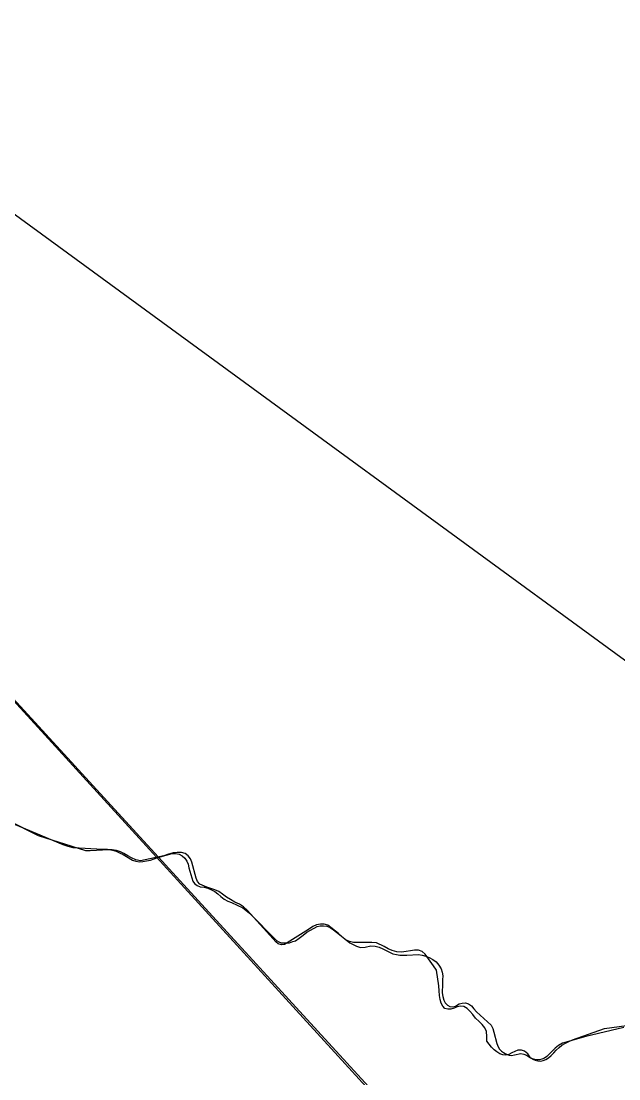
# Model space of a CAD drawing. Extents: x 533996 to 558759, y 1823984 to 1869097.
# Drawn here: x 540857 to 543112, y 1849236 to 1853228 of the extents above; entities that cross this region are included whole.
import ezdxf

# ---------------------------------------------------------------- set-up
doc = ezdxf.new("R2010")
doc.units = 0
for name, color, linetype in [('Default', 7, 'Continuous'), ('Unknown Line Type', 7, 'Continuous'), ('Unknown Point Feature', 7, 'Continuous')]:
    doc.layers.add(name, color=color, linetype=linetype)

# ---------------------------------------------------------------- blocks, each defined once
blk = doc.blocks.new('POINT_DISPLAY')
at = {"layer": 'Default'}
blk.add_line((0, 0), (0, 0), dxfattribs=at)

msp = doc.modelspace()

# ---------------------------------------------------------------- linework, layer by layer
at = {"layer": 'Unknown Line Type'}
for points in [[(536144.3, 1855925), (550089.9, 1845735.2)], [(539005.1, 1852659.7), (551571.7, 1838939.3)], [(551357.7, 1839129.4), (539007.3, 1852656.4)], [(540688.3, 1850271.2), (540921.2, 1850154.1), (541098.8, 1850097.7), (541117.5, 1850098.1), (541187.5, 1850100.9), (541201.8, 1850098.9), (541215.2, 1850095), (541228.3, 1850089.5), (541241.2, 1850082.2), (541253.6, 1850074.5), (541277.4, 1850061.1), (541290, 1850057), (541303, 1850055.1), (541316.3, 1850055.6), (541330.2, 1850058.1), (541344.4, 1850061.2), (541358.9, 1850065.8), (541373, 1850070.9), (541426.7, 1850086.6), (541439.6, 1850086.6), (541452.4, 1850083.9), (541464.2, 1850077.8), (541474.6, 1850068.7), (541482.4, 1850058), (541487.1, 1850045.6), (541489.9, 1850031.9), (541504.1, 1849981.8), (541511.3, 1849972.6), (541521.2, 1849966.1), (541532.7, 1849961.1), (541547.1, 1849959), (541561.3, 1849955.2), (541574.9, 1849949.8), (541587.4, 1849942.7), (541598.8, 1849934.1), (541610.6, 1849923.5), (541622.8, 1849914.4), (541636.1, 1849906.7), (541650.3, 1849900.9), (541693.3, 1849881.6), (541706.4, 1849871.8), (541718.4, 1849860.6), (541820.5, 1849758.5), (541829.2, 1849753.5), (541838.4, 1849749.7), (541869.5, 1849749.4), (541881.4, 1849754), (541891.6, 1849756.6), (541905.9, 1849766.7), (541920.9, 1849778.1), (541935.1, 1849789.7), (541973.3, 1849811.2), (541985.2, 1849813.4), (541997.4, 1849813.7), (542010, 1849812), (542022.5, 1849806.5), (542035, 1849798.4), (542047.2, 1849788.9), (542096.5, 1849749.7), (542122.9, 1849736.1), (542137.4, 1849731.9), (542155.5, 1849732.8), (542176.8, 1849737.9), (542192.8, 1849736.5), (542208.1, 1849733), (542221.4, 1849726.7), (542234.5, 1849720.3), (542260, 1849708.3), (542273, 1849704.6), (542286.1, 1849702.7), (542312.8, 1849703.3), (542356.6, 1849705.4), (542370.2, 1849702.8), (542383.6, 1849698.9), (542397, 1849693.3), (542410, 1849685.9), (542422.6, 1849677.4), (542433.2, 1849664.8), (542441.8, 1849651.6), (542445.8, 1849638.3), (542447.6, 1849624.4), (542447.4, 1849609.3), (542446.6, 1849593.3), (542445.4, 1849560.8), (542447.6, 1849546.4), (542451.3, 1849533.1), (542457.3, 1849522.5), (542465.5, 1849514.6), (542474.1, 1849508.8), (542484.6, 1849507.9), (542495.6, 1849510.4), (542510, 1849519.5), (542521.2, 1849521.8), (542533.4, 1849522.4), (542545.6, 1849518.5), (542556.2, 1849511), (542565.2, 1849500.2), (542575, 1849489), (542630.5, 1849438), (542636.7, 1849426), (542640.7, 1849412.2), (542651.6, 1849369.3), (542656.5, 1849357.3), (542662.3, 1849347.7), (542669.3, 1849340.8), (542676.5, 1849335.3), (542683.7, 1849331.2), (542690.8, 1849327.8), (542699, 1849325.5), (542707.7, 1849324.4), (542718.2, 1849327.1), (542742, 1849331.8), (542753.5, 1849329.3), (542763.5, 1849325.6), (542771.9, 1849320.2), (542779.4, 1849314.7), (542787.4, 1849309.8), (542796.4, 1849306), (542806.1, 1849303.6), (542816.2, 1849302.8), (542826.7, 1849304.7), (542837, 1849309.1), (542847.3, 1849315), (542857.3, 1849323.7), (542866.9, 1849334), (542876.4, 1849344.2), (542886.6, 1849353.8), (542897.9, 1849362.5), (542910.9, 1849370.2), (542924.3, 1849376.9), (542938.1, 1849382.7), (543058.5, 1849426.1), (543168.9, 1849441.1)], [(543131.3, 1849429.1), (542987.5, 1849396.1), (542899.8, 1849370), (542884.9, 1849361.6), (542872.1, 1849351.9), (542861, 1849341), (542850.7, 1849329.8), (542840.9, 1849320.6), (542831.4, 1849313.6), (542822, 1849309.9), (542812.7, 1849308.1), (542803.6, 1849307.8), (542795.1, 1849308.9), (542786.8, 1849311.7), (542779, 1849315.8), (542768.4, 1849330.2), (542756.8, 1849340), (542744.6, 1849343.9), (542731.8, 1849343.9), (542719.8, 1849339.5), (542708.9, 1849333.5), (542697.5, 1849328), (542685.6, 1849325.6), (542674, 1849326.2), (542662.8, 1849330.3), (542651.8, 1849337.6), (542641.3, 1849346), (542631.3, 1849355.4), (542613.8, 1849378), (542614.6, 1849396.2), (542613.3, 1849414), (542606.3, 1849427.9), (542596.7, 1849441.1), (542584.7, 1849452.5), (542572, 1849465.2), (542560.9, 1849478.6), (542550.2, 1849491.2), (542539.5, 1849501.9), (542527.9, 1849508.6), (542515, 1849510.2), (542502.2, 1849507.1), (542490.4, 1849502.6), (542478.4, 1849499), (542466.8, 1849498.6), (542456.2, 1849502), (542447.8, 1849509.9), (542442.2, 1849521.3), (542438.2, 1849535.2), (542435.7, 1849551), (542434.4, 1849568.7), (542433.4, 1849587.4), (542423.6, 1849645.7), (542413.3, 1849662.2), (542381.2, 1849706.1), (542369.6, 1849715.9), (542356.6, 1849721.6), (542341.2, 1849721.7), (542325.6, 1849719.3), (542309.6, 1849716.2), (542292.5, 1849714.3), (542275, 1849715.7), (542257.2, 1849719.8), (542241.3, 1849726.6), (542226.9, 1849736), (542197.3, 1849749.3), (542180.5, 1849750.1), (542111, 1849750.9), (542095.3, 1849754.7), (542080.3, 1849760.1), (542054.7, 1849784.8), (542014.3, 1849815.4), (542000.3, 1849819.4), (541986.2, 1849820), (541971.9, 1849817), (541957.5, 1849810.4), (541944.4, 1849802.1), (541931.1, 1849792.7), (541851.1, 1849742.6), (541838.6, 1849741.6), (541826.9, 1849745.1), (541817.4, 1849753.5), (541808.2, 1849763.9), (541709.8, 1849872.7), (541695.7, 1849884.9), (541680.3, 1849895.6), (541662.7, 1849903.2), (541646.7, 1849912.2), (541631.1, 1849921.3), (541616.8, 1849932.7), (541602.5, 1849942.6), (541587.6, 1849949.6), (541572.4, 1849954.6), (541557, 1849959.2), (541530.6, 1849970.9), (541521.8, 1849980.6), (541516.7, 1849993.2), (541501.2, 1850053.4), (541495.2, 1850066.8), (541486.7, 1850078), (541475.2, 1850085.9), (541461.8, 1850090.1), (541445.8, 1850090.2), (541430, 1850089), (541413.1, 1850084.2), (541395.5, 1850077.7), (541306.4, 1850058.3), (541289.1, 1850062.5), (541273.3, 1850069.6), (541258.8, 1850078), (541244.7, 1850086), (541231, 1850093.3), (541216.5, 1850098), (541200.3, 1850100.7), (541182.8, 1850101.8), (541164.7, 1850101.8), (541052.8, 1850107.4), (541034, 1850112.5), (541015, 1850118.9), (540810.9, 1850205)]]:
    msp.add_lwpolyline(points, dxfattribs=at)

# ---------------------------------------------------------------- block references
at = {"layer": 'Unknown Point Feature', "xscale": 0.1, "yscale": 0.10000000000000002}
for p in [(540921.2, 1850154.1), (541015, 1850118.9), (541034, 1850112.5), (541052.8, 1850107.4), (541098.8, 1850097.7), (541117.5, 1850098.1), (541164.7, 1850101.8), (541182.8, 1850101.8), (541187.5, 1850100.9), (541200.3, 1850100.7), (541201.8, 1850098.9), (541215.2, 1850095), (541216.5, 1850098), (541228.3, 1850089.5), (541231, 1850093.3), (541241.2, 1850082.2), (541244.7, 1850086), (541253.6, 1850074.5), (541258.8, 1850078), (541273.3, 1850069.6), (541373, 1850070.9), (541395.5, 1850077.7), (541413.1, 1850084.2), (541426.7, 1850086.6), (541430, 1850089), (541439.6, 1850086.6), (541445.8, 1850090.2), (541452.4, 1850083.9), (541461.8, 1850090.1), (541464.2, 1850077.8), (541474.6, 1850068.7), (541475.2, 1850085.9), (541486.7, 1850078), (541277.4, 1850061.1), (541289.1, 1850062.5), (541290, 1850057), (541303, 1850055.1), (541306.4, 1850058.3), (541316.3, 1850055.6), (541330.2, 1850058.1), (541344.4, 1850061.2), (541358.9, 1850065.8), (541482.4, 1850058), (541487.1, 1850045.6), (541489.9, 1850031.9), (541495.2, 1850066.8), (541501.2, 1850053.4), (541516.7, 1849993.2), (541504.1, 1849981.8), (541511.3, 1849972.6), (541521.2, 1849966.1), (541521.8, 1849980.6), (541530.6, 1849970.9), (541532.7, 1849961.1), (541547.1, 1849959), (541557, 1849959.2), (541561.3, 1849955.2), (541572.4, 1849954.6), (541574.9, 1849949.8), (541587.6, 1849949.6), (541587.4, 1849942.7), (541598.8, 1849934.1), (541602.5, 1849942.6), (541610.6, 1849923.5), (541616.8, 1849932.7), (541622.8, 1849914.4), (541631.1, 1849921.3), (541646.7, 1849912.2), (541636.1, 1849906.7), (541650.3, 1849900.9), (541662.7, 1849903.2), (541680.3, 1849895.6), (541693.3, 1849881.6), (541695.7, 1849884.9), (541706.4, 1849871.8), (541709.8, 1849872.7), (541718.4, 1849860.6), (541931.1, 1849792.7), (541935.1, 1849789.7), (541944.4, 1849802.1), (541957.5, 1849810.4), (541971.9, 1849817), (541973.3, 1849811.2), (541985.2, 1849813.4), (541986.2, 1849820), (541997.4, 1849813.7), (542000.3, 1849819.4), (542010, 1849812), (542014.3, 1849815.4), (542022.5, 1849806.5), (542035, 1849798.4), (541808.2, 1849763.9), (541817.4, 1849753.5), (541820.5, 1849758.5), (541829.2, 1849753.5), (541838.4, 1849749.7), (541869.5, 1849749.4), (541881.4, 1849754), (541891.6, 1849756.6), (541905.9, 1849766.7), (541920.9, 1849778.1), (542047.2, 1849788.9), (542054.7, 1849784.8), (542080.3, 1849760.1), (542095.3, 1849754.7), (542096.5, 1849749.7), (542111, 1849750.9), (542180.5, 1849750.1), (542197.3, 1849749.3), (541826.9, 1849745.1), (541838.6, 1849741.6), (541851.1, 1849742.6), (542122.9, 1849736.1), (542137.4, 1849731.9), (542155.5, 1849732.8), (542176.8, 1849737.9), (542192.8, 1849736.5), (542208.1, 1849733), (542221.4, 1849726.7), (542226.9, 1849736), (542234.5, 1849720.3), (542241.3, 1849726.6), (542257.2, 1849719.8), (542275, 1849715.7), (542292.5, 1849714.3), (542309.6, 1849716.2), (542325.6, 1849719.3), (542341.2, 1849721.7), (542356.6, 1849721.6), (542369.6, 1849715.9), (542260, 1849708.3), (542273, 1849704.6), (542286.1, 1849702.7), (542312.8, 1849703.3), (542356.6, 1849705.4), (542370.2, 1849702.8), (542381.2, 1849706.1), (542383.6, 1849698.9), (542397, 1849693.3), (542410, 1849685.9), (542422.6, 1849677.4), (542413.3, 1849662.2), (542423.6, 1849645.7), (542433.2, 1849664.8), (542441.8, 1849651.6), (542445.8, 1849638.3), (542446.6, 1849593.3), (542447.4, 1849609.3), (542447.6, 1849624.4), (542433.4, 1849587.4), (542434.4, 1849568.7), (542435.7, 1849551), (542445.4, 1849560.8), (542438.2, 1849535.2), (542442.2, 1849521.3), (542447.6, 1849546.4), (542447.8, 1849509.9), (542451.3, 1849533.1), (542457.3, 1849522.5), (542465.5, 1849514.6), (542495.6, 1849510.4), (542510, 1849519.5), (542515, 1849510.2), (542521.2, 1849521.8), (542533.4, 1849522.4), (542545.6, 1849518.5), (542556.2, 1849511), (542456.2, 1849502), (542466.8, 1849498.6), (542474.1, 1849508.8), (542478.4, 1849499), (542484.6, 1849507.9), (542490.4, 1849502.6), (542502.2, 1849507.1), (542527.9, 1849508.6), (542539.5, 1849501.9), (542550.2, 1849491.2), (542560.9, 1849478.6), (542565.2, 1849500.2), (542575, 1849489), (542572, 1849465.2), (542584.7, 1849452.5), (542596.7, 1849441.1), (542630.5, 1849438), (542606.3, 1849427.9), (542613.3, 1849414), (542614.6, 1849396.2), (542636.7, 1849426), (542640.7, 1849412.2), (542987.5, 1849396.1), (543058.5, 1849426.1), (542613.8, 1849378), (542631.3, 1849355.4), (542651.6, 1849369.3), (542656.5, 1849357.3), (542872.1, 1849351.9), (542884.9, 1849361.6), (542886.6, 1849353.8), (542897.9, 1849362.5), (542899.8, 1849370), (542910.9, 1849370.2), (542924.3, 1849376.9), (542938.1, 1849382.7), (542641.3, 1849346), (542651.8, 1849337.6), (542662.3, 1849347.7), (542662.8, 1849330.3), (542669.3, 1849340.8), (542674, 1849326.2), (542676.5, 1849335.3), (542683.7, 1849331.2), (542685.6, 1849325.6), (542690.8, 1849327.8), (542697.5, 1849328), (542699, 1849325.5), (542707.7, 1849324.4), (542708.9, 1849333.5), (542718.2, 1849327.1), (542719.8, 1849339.5), (542731.8, 1849343.9), (542742, 1849331.8), (542744.6, 1849343.9), (542753.5, 1849329.3), (542756.8, 1849340), (542763.5, 1849325.6), (542768.4, 1849330.2), (542771.9, 1849320.2), (542779, 1849315.8), (542779.4, 1849314.7), (542786.8, 1849311.7), (542831.4, 1849313.6), (542840.9, 1849320.6), (542847.3, 1849315), (542850.7, 1849329.8), (542857.3, 1849323.7), (542861, 1849341), (542866.9, 1849334), (542876.4, 1849344.2), (542787.4, 1849309.8), (542795.1, 1849308.9), (542796.4, 1849306), (542803.6, 1849307.8), (542806.1, 1849303.6), (542812.7, 1849308.1), (542816.2, 1849302.8), (542822, 1849309.9), (542826.7, 1849304.7), (542837, 1849309.1)]:
    msp.add_blockref('POINT_DISPLAY', p, dxfattribs=at)

doc.saveas('drawing.dxf')
